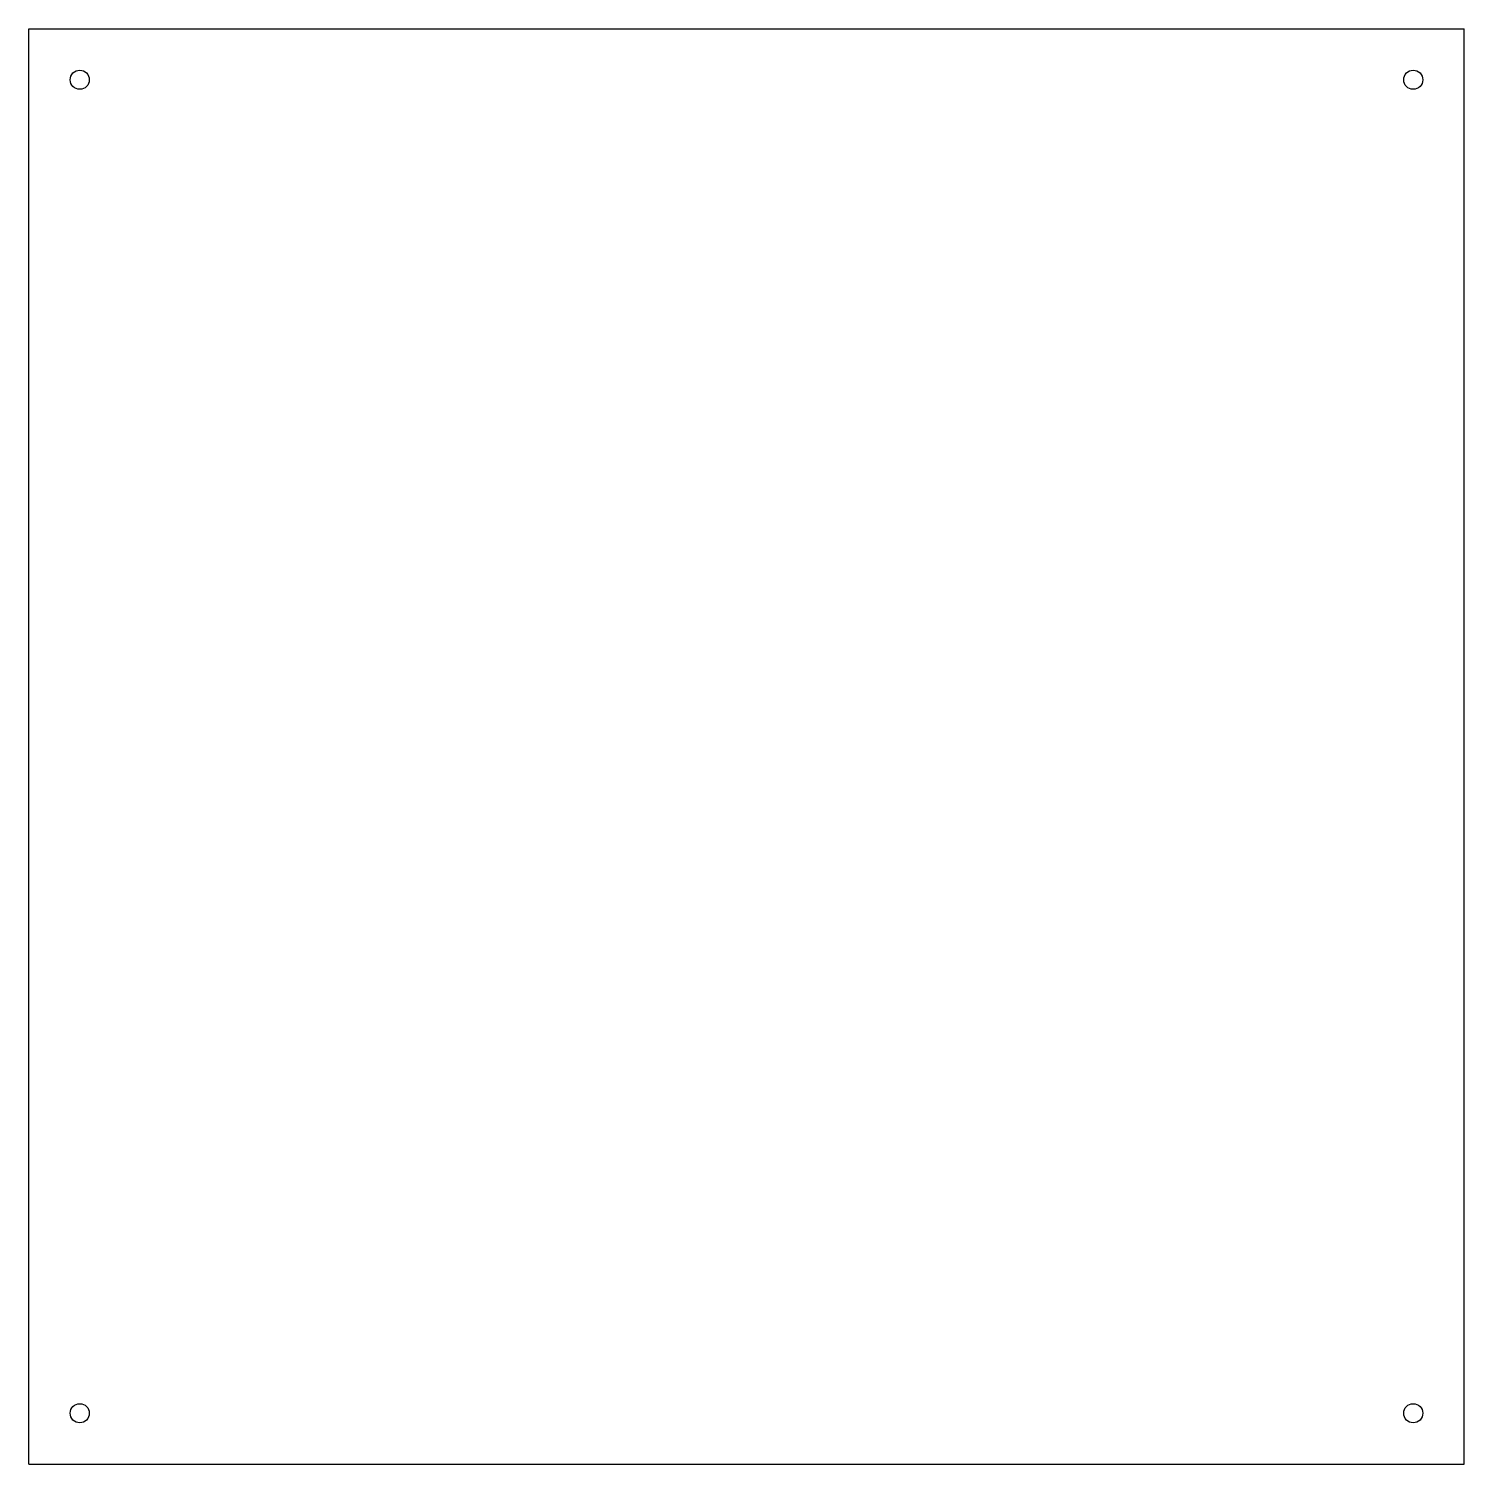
# Model space of a CAD drawing. Header units: millimetres. Extents: x 0 to 225, y 0 to 225.
import ezdxf

# ---------------------------------------------------------------- set-up
doc = ezdxf.new("R2010")
doc.units = ezdxf.units.MM

msp = doc.modelspace()

# ---------------------------------------------------------------- linework, layer by layer
at = {"color": 7, "linetype": 'Continuous'}
for p, q in [((0, 0), (0, 225)), ((0, 225), (225, 225)), ((225, 0), (225, 225)), ((0, 0), (225, 0))]:
    msp.add_line(p, q, dxfattribs=at)
for centre in [(8, 217), (217, 217), (8, 8), (217, 8)]:
    msp.add_circle(centre, 1.5, dxfattribs=at)

doc.saveas('drawing.dxf')
